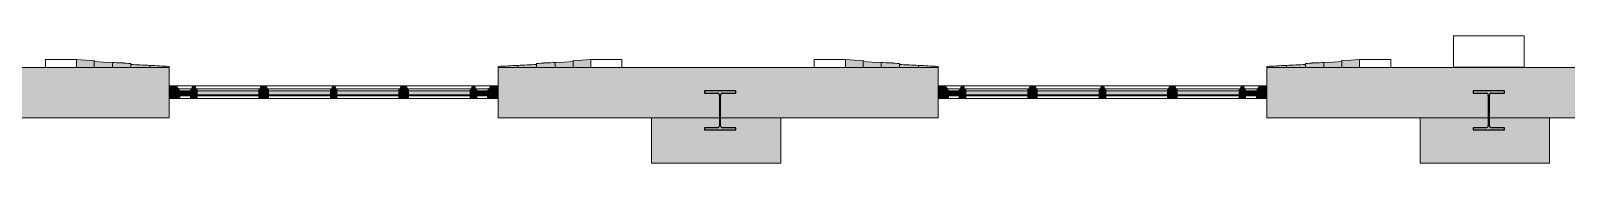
# Model space of a CAD drawing. Header units: inches. Extents: x -3598 to -1628, y -3458 to -206.
# Drawn here: x -2396.1 to -2004.6, y -238.1 to -205.6 of the extents above; entities that cross this region are included whole.
import ezdxf

# ---------------------------------------------------------------- set-up
doc = ezdxf.new("R2010")
doc.units = ezdxf.units.IN
doc.header["$MEASUREMENT"] = 0
for name, color, linetype, lineweight in [('A-GENM', 13, 'Continuous', 9), ('A-GLAZ-CURT', 52, 'Continuous', 13), ('A-GLAZ-CWMG', 51, 'Continuous', 13), ('A-WALL', 113, 'Continuous', 13), ('A-WALL-PATT', 111, 'Continuous', 13), ('I-WALL', 2, 'Continuous', 13), ('S-COLS', 52, 'Continuous', 13)]:
    doc.layers.add(name, color=color, linetype=linetype, lineweight=lineweight)

# ---------------------------------------------------------------- blocks, each defined once
blk = doc.blocks.new('_STL - Column - W Shape - 2017v1 - W10x39-1513825-MEZZANINE - CAD')
at = {"layer": 'S-COLS'}
blk.add_hatch(color=130, dxfattribs=at).paths.add_polyline_path([(-4, -4.96), (3.99, -4.96), (3.99, -4.43), (0.66, -4.43), (0.31, -4.28), (0.16, -3.93), (0.16, 3.93), (0.31, 4.28), (0.66, 4.43), (3.99, 4.43), (3.99, 4.96), (-4, 4.96), (-4, 4.43), (-0.66, 4.43), (-0.31, 4.28), (-0.16, 3.93), (-0.16, -3.93), (-0.31, -4.28), (-0.66, -4.43), (-4, -4.43)], flags=0)
at = {"layer": 'S-COLS', "color": 253, "lineweight": 25}
for p, q in [((3.99, 4.96), (-4, 4.96)), ((-4, 4.96), (-4, 4.43)), ((-4, 4.43), (-0.66, 4.43)), ((-0.16, 3.93), (-0.16, -3.93)), ((0.16, -3.93), (0.16, 3.93)), ((0.66, 4.43), (3.99, 4.43)), ((3.99, 4.43), (3.99, 4.96)), ((-0.66, -4.43), (-4, -4.43)), ((-4, -4.43), (-4, -4.96)), ((-4, -4.96), (3.99, -4.96)), ((3.99, -4.43), (0.66, -4.43)), ((3.99, -4.96), (3.99, -4.43))]:
    blk.add_line(p, q, dxfattribs=at)
for centre, start, end in [((-0.66, 3.93), 0, 90), ((0.66, 3.93), 90, 180), ((-0.66, -3.93), 270, 0), ((0.66, -3.93), 180, 270)]:
    blk.add_arc(centre, 0.5, start, end, dxfattribs=at)
blk = doc.blocks.new('15830016-STRUCT_MARTINEZ-MOORE_CENTRAL_v2018_rvt-1-MEZZANINE - CAD')
at = {"color": 250, "lineweight": 13}
for p in [(-2220.4, -224.64), (-2024.4, -224.64)]:
    blk.add_blockref('_STL - Column - W Shape - 2017v1 - W10x39-1513825-MEZZANINE - CAD', p, dxfattribs=at)
blk = doc.blocks.new('ws126 - ws1-512642-MEZZANINE - CAD')
at = {"layer": 'A-WALL', "lineweight": 20}
h = blk.add_hatch(color=10, dxfattribs=at)
h.paths.add_polyline_path([(-2188.44, -213.64), (-2183.93, -213.64), (-2183.93, -211.89), (-2188.44, -211.64)], flags=0)
h.paths.add_polyline_path([(-2061.87, -213.64), (-2057.35, -213.64), (-2057.35, -211.64), (-2061.87, -211.89), (-2061.87, -212.14)], flags=0)
h = blk.add_hatch(color=10, dxfattribs=at)
h.paths.add_polyline_path([(-2183.93, -213.64), (-2179.33, -213.64), (-2179.33, -212.39), (-2183.93, -212.14)], flags=0)
h.paths.add_polyline_path([(-2066.46, -213.64), (-2061.87, -213.64), (-2061.87, -212.14), (-2066.46, -212.39)], flags=0)
h = blk.add_hatch(color=10, dxfattribs=at)
h.paths.add_polyline_path([(-2179.33, -213.64), (-2174.63, -213.64), (-2174.63, -212.64), (-2179.33, -212.39)], flags=0)
h.paths.add_polyline_path([(-2071.16, -213.64), (-2066.46, -213.64), (-2066.46, -212.39), (-2071.16, -212.64)], flags=0)
h = blk.add_hatch(color=10, dxfattribs=at)
h.paths.add_polyline_path([(-2174.63, -213.64), (-2169.81, -213.64), (-2169.81, -213.14), (-2174.63, -212.89)], flags=0)
h.paths.add_polyline_path([(-2075.98, -213.64), (-2071.16, -213.64), (-2071.16, -212.89), (-2075.98, -213.14)], flags=0)
h = blk.add_hatch(color=10, dxfattribs=at)
h.paths.add_polyline_path([(-2169.81, -213.64), (-2164.81, -213.64), (-2164.81, -213.39), (-2169.81, -213.14)], flags=0)
h.paths.add_polyline_path([(-2080.98, -213.64), (-2075.98, -213.64), (-2075.98, -213.14), (-2080.98, -213.39)], flags=0)
for p, q in [((-2196.4, -211.64), (-2196.4, -213.64)), ((-2196.4, -213.64), (-2196.4, -211.64)), ((-2188.44, -211.64), (-2196.4, -211.64)), ((-2196.4, -213.64), (-2196.4, -212.52)), ((-2188.44, -211.64), (-2188.44, -213.64)), ((-2188.44, -213.64), (-2183.93, -213.64)), ((-2183.93, -212.14), (-2183.93, -211.89)), ((-2183.93, -213.64), (-2183.93, -212.14)), ((-2183.93, -212.14), (-2183.93, -213.64)), ((-2183.93, -213.64), (-2179.33, -213.64)), ((-2179.33, -213.64), (-2179.33, -212.39)), ((-2179.33, -212.39), (-2179.33, -213.64)), ((-2179.33, -213.64), (-2174.63, -213.64)), ((-2176.98, -212.52), (-2176.4, -212.52)), ((-2174.63, -213.64), (-2174.63, -212.64)), ((-2174.63, -212.89), (-2174.63, -213.64)), ((-2174.63, -213.64), (-2169.81, -213.64)), ((-2169.81, -213.64), (-2169.81, -213.14)), ((-2169.81, -213.14), (-2169.81, -213.64)), ((-2169.81, -213.64), (-2164.81, -213.64)), ((-2164.81, -213.64), (-2164.81, -213.39)), ((-2080.98, -213.39), (-2080.98, -213.64)), ((-2080.98, -213.64), (-2075.98, -213.64)), ((-2075.98, -213.14), (-2075.98, -213.64)), ((-2075.98, -213.64), (-2075.98, -213.14)), ((-2075.98, -213.64), (-2071.16, -213.64)), ((-2071.16, -212.64), (-2071.16, -213.64)), ((-2071.16, -213.64), (-2071.16, -212.89)), ((-2071.16, -213.64), (-2066.46, -213.64)), ((-2069.4, -212.52), (-2068.81, -212.52)), ((-2066.46, -212.39), (-2066.46, -213.64)), ((-2066.46, -213.64), (-2066.46, -212.39)), ((-2066.46, -213.64), (-2061.87, -213.64)), ((-2061.87, -211.89), (-2061.87, -212.14)), ((-2061.87, -212.14), (-2061.87, -213.64)), ((-2061.87, -213.64), (-2061.87, -212.14)), ((-2061.87, -213.64), (-2057.35, -213.64)), ((-2057.35, -213.64), (-2057.35, -211.64)), ((-2049.4, -211.64), (-2057.35, -211.64)), ((-2049.4, -213.64), (-2049.4, -211.64)), ((-2049.4, -211.64), (-2049.4, -213.64)), ((-2049.4, -212.52), (-2049.4, -213.64))]:
    blk.add_line(p, q, dxfattribs=at)
at = {"layer": 'A-WALL', "lineweight": 20, "flags": 128}
for points in [[(-2183.93, -211.89), (-2186.18, -211.77), (-2188.44, -211.64)], [(-2179.33, -212.39), (-2181.63, -212.27), (-2183.93, -212.14)], [(-2061.87, -212.14), (-2064.17, -212.27), (-2066.46, -212.39)], [(-2057.35, -211.64), (-2059.61, -211.77), (-2061.87, -211.89)]]:
    blk.add_lwpolyline(points, dxfattribs=at)
at = {"layer": 'A-WALL', "lineweight": 20}
for points in [[(-2174.63, -212.64), (-2175.41, -212.6), (-2176.98, -212.52), (-2178.54, -212.43), (-2179.33, -212.39)], [(-2169.81, -213.14), (-2170.61, -213.1), (-2172.22, -213.02), (-2173.83, -212.93), (-2174.63, -212.89)], [(-2164.81, -213.39), (-2165.64, -213.35), (-2167.31, -213.27), (-2168.97, -213.18), (-2169.81, -213.14)], [(-2075.98, -213.14), (-2076.82, -213.18), (-2078.49, -213.27), (-2080.15, -213.35), (-2080.98, -213.39)], [(-2071.16, -212.89), (-2071.96, -212.93), (-2073.57, -213.02), (-2075.18, -213.1), (-2075.98, -213.14)], [(-2066.46, -212.39), (-2067.25, -212.43), (-2068.81, -212.52), (-2070.38, -212.6), (-2071.16, -212.64)]]:
    blk.add_open_spline(points, degree=3, dxfattribs=at)
blk = doc.blocks.new('ws127 - ws1-512739-MEZZANINE - CAD')
at = {"layer": 'A-WALL', "lineweight": 20}
h = blk.add_hatch(color=10, dxfattribs=at)
h.paths.add_polyline_path([(-2384.44, -213.64), (-2379.93, -213.64), (-2379.93, -211.89), (-2384.44, -211.64)], flags=0)
h.paths.add_polyline_path([(-2257.87, -213.64), (-2253.35, -213.64), (-2253.35, -211.64), (-2257.87, -211.89), (-2257.87, -212.14)], flags=0)
h = blk.add_hatch(color=10, dxfattribs=at)
h.paths.add_polyline_path([(-2379.93, -213.64), (-2375.33, -213.64), (-2375.33, -212.39), (-2379.93, -212.14)], flags=0)
h.paths.add_polyline_path([(-2262.46, -213.64), (-2257.87, -213.64), (-2257.87, -212.14), (-2262.46, -212.39)], flags=0)
h = blk.add_hatch(color=10, dxfattribs=at)
h.paths.add_polyline_path([(-2375.33, -213.64), (-2370.63, -213.64), (-2370.63, -212.64), (-2375.33, -212.39)], flags=0)
h.paths.add_polyline_path([(-2267.16, -213.64), (-2262.46, -213.64), (-2262.46, -212.39), (-2267.16, -212.64)], flags=0)
h = blk.add_hatch(color=10, dxfattribs=at)
h.paths.add_polyline_path([(-2370.63, -213.64), (-2365.81, -213.64), (-2365.81, -213.14), (-2370.63, -212.89)], flags=0)
h.paths.add_polyline_path([(-2271.98, -213.64), (-2267.16, -213.64), (-2267.16, -212.89), (-2271.98, -213.14)], flags=0)
h = blk.add_hatch(color=10, dxfattribs=at)
h.paths.add_polyline_path([(-2365.81, -213.64), (-2360.81, -213.64), (-2360.81, -213.39), (-2365.81, -213.14)], flags=0)
h.paths.add_polyline_path([(-2276.98, -213.64), (-2271.98, -213.64), (-2271.98, -213.14), (-2276.98, -213.39)], flags=0)
for p, q in [((-2392.4, -211.64), (-2392.4, -213.64)), ((-2392.4, -213.64), (-2392.4, -211.64)), ((-2384.44, -211.64), (-2392.4, -211.64)), ((-2392.4, -213.64), (-2392.4, -212.52)), ((-2384.44, -211.64), (-2384.44, -213.64)), ((-2384.44, -213.64), (-2379.93, -213.64)), ((-2379.93, -212.14), (-2379.93, -211.89)), ((-2379.93, -213.64), (-2379.93, -212.14)), ((-2379.93, -212.14), (-2379.93, -213.64)), ((-2379.93, -213.64), (-2375.33, -213.64)), ((-2375.33, -213.64), (-2375.33, -212.39)), ((-2375.33, -212.39), (-2375.33, -213.64)), ((-2375.33, -213.64), (-2370.63, -213.64)), ((-2372.98, -212.52), (-2372.4, -212.52)), ((-2370.63, -213.64), (-2370.63, -212.64)), ((-2370.63, -212.89), (-2370.63, -213.64)), ((-2370.63, -213.64), (-2365.81, -213.64)), ((-2365.81, -213.64), (-2365.81, -213.14)), ((-2365.81, -213.14), (-2365.81, -213.64)), ((-2365.81, -213.64), (-2360.81, -213.64)), ((-2360.81, -213.64), (-2360.81, -213.39)), ((-2276.98, -213.39), (-2276.98, -213.64)), ((-2276.98, -213.64), (-2271.98, -213.64)), ((-2271.98, -213.14), (-2271.98, -213.64)), ((-2271.98, -213.64), (-2271.98, -213.14)), ((-2271.98, -213.64), (-2267.16, -213.64)), ((-2267.16, -212.64), (-2267.16, -213.64)), ((-2267.16, -213.64), (-2267.16, -212.89)), ((-2267.16, -213.64), (-2262.46, -213.64)), ((-2265.4, -212.52), (-2264.81, -212.52)), ((-2262.46, -212.39), (-2262.46, -213.64)), ((-2262.46, -213.64), (-2262.46, -212.39)), ((-2262.46, -213.64), (-2257.87, -213.64)), ((-2257.87, -211.89), (-2257.87, -212.14)), ((-2257.87, -212.14), (-2257.87, -213.64)), ((-2257.87, -213.64), (-2257.87, -212.14)), ((-2257.87, -213.64), (-2253.35, -213.64)), ((-2253.35, -213.64), (-2253.35, -211.64)), ((-2245.4, -211.64), (-2253.35, -211.64)), ((-2245.4, -213.64), (-2245.4, -211.64)), ((-2245.4, -211.64), (-2245.4, -213.64)), ((-2245.4, -212.52), (-2245.4, -213.64))]:
    blk.add_line(p, q, dxfattribs=at)
at = {"layer": 'A-WALL', "lineweight": 20, "flags": 128}
for points in [[(-2379.93, -211.89), (-2382.18, -211.77), (-2384.44, -211.64)], [(-2375.33, -212.39), (-2377.63, -212.27), (-2379.93, -212.14)], [(-2257.87, -212.14), (-2260.17, -212.27), (-2262.46, -212.39)], [(-2253.35, -211.64), (-2255.61, -211.77), (-2257.87, -211.89)]]:
    blk.add_lwpolyline(points, dxfattribs=at)
at = {"layer": 'A-WALL', "lineweight": 20}
for points in [[(-2370.63, -212.64), (-2371.41, -212.6), (-2372.98, -212.52), (-2374.54, -212.43), (-2375.33, -212.39)], [(-2365.81, -213.14), (-2366.61, -213.1), (-2368.22, -213.02), (-2369.83, -212.93), (-2370.63, -212.89)], [(-2360.81, -213.39), (-2361.64, -213.35), (-2363.31, -213.27), (-2364.97, -213.18), (-2365.81, -213.14)], [(-2271.98, -213.14), (-2272.82, -213.18), (-2274.49, -213.27), (-2276.15, -213.35), (-2276.98, -213.39)], [(-2267.16, -212.89), (-2267.96, -212.93), (-2269.57, -213.02), (-2271.18, -213.1), (-2271.98, -213.14)], [(-2262.46, -212.39), (-2263.25, -212.43), (-2264.81, -212.52), (-2266.38, -212.6), (-2267.16, -212.64)]]:
    blk.add_open_spline(points, degree=3, dxfattribs=at)
blk = doc.blocks.new('System Panel - Winco Glass-383972-MEZZANINE - CAD')
at = {"layer": 'A-GLAZ-CURT', "lineweight": 9}
blk.add_hatch(color=90, dxfattribs=at).paths.add_polyline_path([(4.78, 0), (2.05, 0), (2.05, -1), (4.78, -1)], flags=0)
at = {"layer": 'A-GLAZ-CURT', "lineweight": 20}
for p, q in [((4.78, 0), (2.05, 0)), ((2.05, 0), (2.05, -1)), ((4.78, -1), (4.78, 0)), ((2.05, -1), (4.78, -1))]:
    blk.add_line(p, q, dxfattribs=at)
blk = doc.blocks.new('System Panel - Winco Glass-383973-MEZZANINE - CAD')
at = {"layer": 'A-GLAZ-CURT', "lineweight": 9}
blk.add_hatch(color=90, dxfattribs=at).paths.add_polyline_path([(7.89, 0), (-7.89, 0), (-7.89, -1), (7.89, -1)], flags=0)
at = {"layer": 'A-GLAZ-CURT', "lineweight": 20}
for p, q in [((7.89, 0), (-7.89, 0)), ((-7.89, 0), (-7.89, -1)), ((7.89, -1), (7.89, 0)), ((-7.89, -1), (7.89, -1))]:
    blk.add_line(p, q, dxfattribs=at)
blk = doc.blocks.new('System Panel - Winco Glass-383974-MEZZANINE - CAD')
at = {"layer": 'A-GLAZ-CURT', "lineweight": 9}
blk.add_hatch(color=90, dxfattribs=at).paths.add_polyline_path([(7.89, 0), (-7.89, 0), (-7.89, -1), (7.89, -1)], flags=0)
at = {"layer": 'A-GLAZ-CURT', "lineweight": 20}
for p, q in [((7.89, 0), (-7.89, 0)), ((-7.89, 0), (-7.89, -1)), ((7.89, -1), (7.89, 0)), ((-7.89, -1), (7.89, -1))]:
    blk.add_line(p, q, dxfattribs=at)
blk = doc.blocks.new('System Panel - Winco Glass-383979-MEZZANINE - CAD')
at = {"layer": 'A-GLAZ-CURT', "lineweight": 9}
blk.add_hatch(color=90, dxfattribs=at).paths.add_polyline_path([(7.89, 0), (-7.89, 0), (-7.89, -1), (7.89, -1)], flags=0)
at = {"layer": 'A-GLAZ-CURT', "lineweight": 20}
for p, q in [((7.89, 0), (-7.89, 0)), ((-7.89, 0), (-7.89, -1)), ((7.89, -1), (7.89, 0)), ((-7.89, -1), (7.89, -1))]:
    blk.add_line(p, q, dxfattribs=at)
blk = doc.blocks.new('System Panel - Winco Glass-383980-MEZZANINE - CAD')
at = {"layer": 'A-GLAZ-CURT', "lineweight": 9}
blk.add_hatch(color=90, dxfattribs=at).paths.add_polyline_path([(7.89, 0), (-7.89, 0), (-7.89, -1), (7.89, -1)], flags=0)
at = {"layer": 'A-GLAZ-CURT', "lineweight": 20}
for p, q in [((7.89, 0), (-7.89, 0)), ((-7.89, 0), (-7.89, -1)), ((7.89, -1), (7.89, 0)), ((-7.89, -1), (7.89, -1))]:
    blk.add_line(p, q, dxfattribs=at)
blk = doc.blocks.new('System Panel - Winco Glass-383982-MEZZANINE - CAD')
at = {"layer": 'A-GLAZ-CURT', "lineweight": 9}
blk.add_hatch(color=90, dxfattribs=at).paths.add_polyline_path([(-2.05, 0), (-4.78, 0), (-4.78, -1), (-2.05, -1)], flags=0)
at = {"layer": 'A-GLAZ-CURT', "lineweight": 20}
for p, q in [((-2.05, 0), (-4.78, 0)), ((-4.78, 0), (-4.78, -1)), ((-2.05, -1), (-2.05, 0)), ((-4.78, -1), (-2.05, -1))]:
    blk.add_line(p, q, dxfattribs=at)
blk = doc.blocks.new('Rectangular Mullion - Winco Accent Full-Large-384026-MEZZANINE - CAD')
at = {"layer": 'A-GLAZ-CWMG', "lineweight": 9}
blk.add_hatch(color=90, dxfattribs=at).paths.add_polyline_path([(-1.22, 2), (1.22, 2), (1.22, 0), (0.64, -1.25), (-0.64, -1.25), (-1.22, 0)], flags=0)
at = {"layer": 'A-GLAZ-CWMG', "lineweight": 20}
for p, q in [((-1.22, 2), (1.22, 2)), ((-1.22, 0), (-1.22, 2)), ((-0.64, -1.25), (-1.22, 0)), ((1.22, 0), (0.64, -1.25)), ((1.22, 2), (1.22, 0)), ((0.64, -1.25), (-0.64, -1.25))]:
    blk.add_line(p, q, dxfattribs=at)
blk = doc.blocks.new('Rectangular Mullion - Winco Accent Full-Large-384027-MEZZANINE - CAD')
at = {"layer": 'A-GLAZ-CWMG', "lineweight": 9}
blk.add_hatch(color=90, dxfattribs=at).paths.add_polyline_path([(-1.22, 2), (1.22, 2), (1.22, 0), (0.64, -1.25), (-0.64, -1.25), (-1.22, 0)], flags=0)
at = {"layer": 'A-GLAZ-CWMG', "lineweight": 20}
for p, q in [((-1.22, 2), (1.22, 2)), ((-1.22, 0), (-1.22, 2)), ((-0.64, -1.25), (-1.22, 0)), ((1.22, 0), (0.64, -1.25)), ((1.22, 2), (1.22, 0)), ((0.64, -1.25), (-0.64, -1.25))]:
    blk.add_line(p, q, dxfattribs=at)
blk = doc.blocks.new('Rectangular Mullion - Winco Accent Full-383992-MEZZANINE - CAD')
at = {"layer": 'A-GLAZ-CWMG', "lineweight": 9}
blk.add_hatch(color=90, dxfattribs=at).paths.add_polyline_path([(0.84, 0), (0.26, -1.25), (-0.26, -1.25), (-0.84, 0), (-0.84, 2), (0.84, 2)], flags=0)
at = {"layer": 'A-GLAZ-CWMG', "lineweight": 20}
for p, q in [((-0.84, 2), (0.84, 2)), ((-0.84, 0), (-0.84, 2)), ((-0.26, -1.25), (-0.84, 0)), ((0.84, 0), (0.26, -1.25)), ((0.84, 2), (0.84, 0)), ((0.26, -1.25), (-0.26, -1.25))]:
    blk.add_line(p, q, dxfattribs=at)
blk = doc.blocks.new('Rectangular Mullion - Winco Accent Full-384028-MEZZANINE - CAD')
at = {"layer": 'A-GLAZ-CWMG', "lineweight": 9}
blk.add_hatch(color=90, dxfattribs=at).paths.add_polyline_path([(0.84, 2), (0.84, 0), (0.26, -1.25), (-0.26, -1.25), (-0.84, 0), (-0.84, 2)], flags=0)
at = {"layer": 'A-GLAZ-CWMG', "lineweight": 20}
for p, q in [((-0.84, 2), (0.84, 2)), ((-0.84, 0), (-0.84, 2)), ((-0.26, -1.25), (-0.84, 0)), ((0.84, 0), (0.26, -1.25)), ((0.84, 2), (0.84, 0)), ((0.26, -1.25), (-0.26, -1.25))]:
    blk.add_line(p, q, dxfattribs=at)
blk = doc.blocks.new('Rectangular Mullion - Winco Accent Full-384029-MEZZANINE - CAD')
at = {"layer": 'A-GLAZ-CWMG', "lineweight": 9}
blk.add_hatch(color=90, dxfattribs=at).paths.add_polyline_path([(0.84, 2), (0.84, 0), (0.26, -1.25), (-0.26, -1.25), (-0.84, 0), (-0.84, 2)], flags=0)
at = {"layer": 'A-GLAZ-CWMG', "lineweight": 20}
for p, q in [((-0.84, 2), (0.84, 2)), ((-0.84, 0), (-0.84, 2)), ((-0.26, -1.25), (-0.84, 0)), ((0.84, 0), (0.26, -1.25)), ((0.84, 2), (0.84, 0)), ((0.26, -1.25), (-0.26, -1.25))]:
    blk.add_line(p, q, dxfattribs=at)
blk = doc.blocks.new('Rectangular Mullion - Winco Accent Full-Large-383998-MEZZANINE - CAD')
at = {"layer": 'A-GLAZ-CWMG', "lineweight": 9}
for p, q in [((-1638.83, -769.89), (-1638.83, -767.15)), ((-1635.58, -766.57), (-1635.58, -770.65))]:
    blk.add_line(p, q, dxfattribs=at)
blk = doc.blocks.new('Rectangular Mullion - Winco Accent Full-Large-383999-MEZZANINE - CAD')
at = {"layer": 'A-GLAZ-CWMG', "lineweight": 9}
for p, q in [((-1638.83, -747.26), (-1638.83, -731.48)), ((-1635.58, -730.9), (-1635.58, -747.84))]:
    blk.add_line(p, q, dxfattribs=at)
blk = doc.blocks.new('Rectangular Mullion - Winco Accent Full-Large-V38-MEZZANINE - CAD')
at = {"layer": 'A-GLAZ-CWMG', "lineweight": 9}
for p, q in [((-1638.83, -729.8), (-1638.83, -714.03)), ((-1635.58, -713.44), (-1635.58, -730.38))]:
    blk.add_line(p, q, dxfattribs=at)
blk = doc.blocks.new('Rectangular Mullion - Winco Accent Full-Large-384000-MEZZANINE - CAD')
at = {"layer": 'A-GLAZ-CWMG', "lineweight": 9}
for p, q in [((-1638.83, -694.13), (-1638.83, -691.39)), ((-1635.58, -690.63), (-1635.58, -694.71))]:
    blk.add_line(p, q, dxfattribs=at)
blk = doc.blocks.new('Rectangular Mullion - Winco Accent Full_Left-Large-V52-MEZZANINE - CAD')
at = {"layer": 'A-GLAZ-CWMG', "lineweight": 9}
blk.add_hatch(color=90, dxfattribs=at).paths.add_polyline_path([(-2360.81, -221.64), (-2358.14, -221.64), (-2358.14, -219.64), (-2358.9, -218.39), (-2360.81, -218.39)], flags=0)
at = {"layer": 'A-GLAZ-CWMG', "lineweight": 20}
for p, q in [((-2360.81, -218.39), (-2360.81, -221.64)), ((-2358.9, -218.39), (-2360.81, -218.39)), ((-2360.81, -221.64), (-2358.14, -221.64)), ((-2358.14, -221.64), (-2358.14, -219.64))]:
    blk.add_line(p, q, dxfattribs=at)
blk.add_arc((-2003.79, -3.08), 415.29, 211.2289, 211.4308, dxfattribs=at)
blk = doc.blocks.new('Rectangular Mullion - Winco Accent Full_Left-Large-V53-MEZZANINE - CAD')
at = {"layer": 'A-GLAZ-CWMG', "lineweight": 9}
blk.add_hatch(color=90, dxfattribs=at).paths.add_polyline_path([(-2279.65, -221.64), (-2276.98, -221.64), (-2276.98, -218.39), (-2278.89, -218.39), (-2279.65, -219.64)], flags=0)
at = {"layer": 'A-GLAZ-CWMG', "lineweight": 20}
for p, q in [((-2276.98, -218.39), (-2278.89, -218.39)), ((-2276.98, -221.64), (-2276.98, -218.39)), ((-2279.65, -219.64), (-2279.65, -221.64)), ((-2279.65, -221.64), (-2276.98, -221.64))]:
    blk.add_line(p, q, dxfattribs=at)
blk.add_arc((-2634, -3.08), 415.29, 328.5692, 328.7711, dxfattribs=at)
blk = doc.blocks.new('Rectangular Mullion - Winco Accent Half-384022-MEZZANINE - CAD')
at = {"layer": 'A-GLAZ-CWMG', "lineweight": 9}
for p, q in [((-3262.39, -219.64), (-3262.39, -219.14)), ((-3262.39, -219.14), (-3259.34, -219.14)), ((-3259.65, -220.89), (-3262.39, -220.89))]:
    blk.add_line(p, q, dxfattribs=at)
blk = doc.blocks.new('Rectangular Mullion - Winco Accent Half-384023-MEZZANINE - CAD')
at = {"layer": 'A-GLAZ-CWMG', "lineweight": 9}
for p, q in [((-3298.05, -219.64), (-3298.05, -219.14)), ((-3298.05, -219.14), (-3282.28, -219.14)), ((-3282.28, -219.14), (-3282.28, -219.64)), ((-3282.28, -220.89), (-3298.05, -220.89))]:
    blk.add_line(p, q, dxfattribs=at)
blk = doc.blocks.new('Rectangular Mullion - Winco Accent Half-384024-MEZZANINE - CAD')
at = {"layer": 'A-GLAZ-CWMG', "lineweight": 9}
for p, q in [((-3338.45, -219.14), (-3335.41, -219.14)), ((-3335.41, -219.14), (-3335.41, -219.64)), ((-3335.41, -220.89), (-3338.14, -220.89))]:
    blk.add_line(p, q, dxfattribs=at)
blk = doc.blocks.new('Rectangular Mullion - Winco Accent Full_Left-Large-V54-MEZZANINE - CAD')
at = {"layer": 'A-GLAZ-CWMG', "lineweight": 9}
blk.add_hatch(color=90, dxfattribs=at).paths.add_polyline_path([(-2164.81, -221.64), (-2162.14, -221.64), (-2162.14, -219.64), (-2162.9, -218.39), (-2164.81, -218.39)], flags=0)
at = {"layer": 'A-GLAZ-CWMG', "lineweight": 20}
for p, q in [((-2164.81, -218.39), (-2164.81, -221.64)), ((-2162.9, -218.39), (-2164.81, -218.39)), ((-2164.81, -221.64), (-2162.14, -221.64)), ((-2162.14, -221.64), (-2162.14, -219.64))]:
    blk.add_line(p, q, dxfattribs=at)
blk.add_arc((-1807.79, -3.08), 415.29, 211.2289, 211.4308, dxfattribs=at)
blk = doc.blocks.new('Rectangular Mullion - Winco Accent Full_Left-Large-V55-MEZZANINE - CAD')
at = {"layer": 'A-GLAZ-CWMG', "lineweight": 9}
blk.add_hatch(color=90, dxfattribs=at).paths.add_polyline_path([(-2080.98, -221.64), (-2080.98, -221.64), (-2080.98, -218.39), (-2082.89, -218.39), (-2083.65, -219.64), (-2083.65, -221.64)], flags=0)
at = {"layer": 'A-GLAZ-CWMG', "lineweight": 20}
for p, q in [((-2080.98, -218.39), (-2082.89, -218.39)), ((-2080.98, -221.64), (-2080.98, -218.39)), ((-2083.65, -219.64), (-2083.65, -221.64)), ((-2083.65, -221.64), (-2080.98, -221.64))]:
    blk.add_line(p, q, dxfattribs=at)
blk.add_arc((-2438, -3.08), 415.29, 328.5692, 328.7711, dxfattribs=at)
blk = doc.blocks.new('Gutter Catch - Gutter Catch-3952350-MEZZANINE - CAD')
at = {"layer": 'A-GENM'}
for p, q in [((9, 14.5), (-9, 14.5)), ((-9, 14.5), (-9, 6.5)), ((9, 6.5), (9, 14.5)), ((-9, 6.5), (9, 6.5))]:
    blk.add_line(p, q, dxfattribs=at)
blk = doc.blocks.new('Down Spouts3 - Down Spouts-4005655-MEZZANINE - CAD')
at = {"layer": 'A-GENM'}
h = blk.add_hatch(color=90, dxfattribs=at)
h.paths.add_polyline_path([(-2022.4, -213.65), (-2022.4, -213.58), (-2026.4, -213.58), (-2026.4, -213.65)], flags=0)
h.paths.add_polyline_path([(-2614.4, -213.65), (-2610.4, -213.65), (-2610.4, -213.58), (-2614.4, -213.58)], flags=0)
h.paths.add_polyline_path([(-3202.4, -213.65), (-3198.4, -213.65), (-3198.4, -213.58), (-3202.4, -213.58)], flags=0)
for p, q in [((-2026.4, -213.58), (-2026.4, -213.65)), ((-2026.4, -213.65), (-2022.4, -213.65)), ((-2022.4, -213.65), (-2022.4, -213.58))]:
    blk.add_line(p, q, dxfattribs=at)

msp = doc.modelspace()

# ---------------------------------------------------------------- hatches: boundary and pattern name
at = {"layer": 'A-WALL-PATT', "lineweight": 20}
h = msp.add_hatch(color=10, dxfattribs=at)
h.paths.add_polyline_path([(-3579.52, -226.52), (-3396.56, -226.52), (-3396.56, -220.71), (-3396.7, -220.36), (-3397.06, -220.21), (-3400.39, -220.21), (-3400.39, -219.68), (-3392.4, -219.68), (-3392.4, -220.21), (-3395.74, -220.21), (-3396.09, -220.36), (-3396.24, -220.71), (-3396.24, -226.52), (-3340.81, -226.52), (-3340.81, -213.64), (-3579.52, -213.64)], flags=0)
h.paths.add_polyline_path([(-3256.98, -226.52), (-3200.56, -226.52), (-3200.56, -220.71), (-3200.7, -220.36), (-3201.06, -220.21), (-3204.39, -220.21), (-3204.36, -219.68), (-3196.4, -219.68), (-3196.4, -220.21), (-3199.74, -220.21), (-3200.09, -220.36), (-3200.24, -220.71), (-3200.24, -226.52), (-3144.81, -226.52), (-3144.81, -213.64), (-3256.98, -213.64), (-3256.98, -224.53)], flags=0)
h.paths.add_polyline_path([(-3060.98, -226.52), (-3004.56, -226.52), (-3004.56, -220.71), (-3004.7, -220.36), (-3005.06, -220.21), (-3008.39, -220.21), (-3008.39, -219.68), (-3000.4, -219.68), (-3000.4, -220.21), (-3003.74, -220.21), (-3004.09, -220.36), (-3004.24, -220.71), (-3004.24, -226.52), (-2947.81, -226.52), (-2947.81, -213.64), (-3060.98, -213.64)], flags=0)
h.paths.add_polyline_path([(-2855.39, -226.52), (-2808.56, -226.52), (-2808.56, -220.71), (-2808.7, -220.36), (-2809.06, -220.21), (-2812.39, -220.21), (-2812.39, -219.68), (-2804.4, -219.68), (-2804.4, -220.21), (-2807.74, -220.21), (-2808.09, -220.36), (-2808.24, -220.71), (-2808.24, -226.52), (-2752.81, -226.52), (-2752.81, -213.64), (-2863.98, -213.64), (-2863.98, -226.52)], flags=0)
h.paths.add_polyline_path([(-2668.98, -226.52), (-2612.56, -226.52), (-2612.56, -220.71), (-2612.7, -220.36), (-2613.06, -220.21), (-2616.39, -220.21), (-2616.36, -219.68), (-2608.4, -219.68), (-2608.4, -220.21), (-2611.74, -220.21), (-2612.09, -220.36), (-2612.24, -220.71), (-2612.24, -226.52), (-2556.81, -226.52), (-2556.81, -213.64), (-2668.98, -213.64), (-2668.98, -224.53)], flags=0)
h.paths.add_polyline_path([(-2472.98, -226.52), (-2416.56, -226.52), (-2416.56, -220.71), (-2416.7, -220.36), (-2417.06, -220.21), (-2420.39, -220.21), (-2420.36, -219.68), (-2412.4, -219.68), (-2412.4, -220.21), (-2415.74, -220.21), (-2416.09, -220.36), (-2416.24, -220.71), (-2416.24, -226.52), (-2360.81, -226.52), (-2360.81, -213.64), (-2472.98, -213.64)], flags=0)
h.paths.add_polyline_path([(-2266.84, -226.52), (-2220.56, -226.52), (-2220.56, -220.71), (-2220.7, -220.36), (-2221.06, -220.21), (-2224.39, -220.21), (-2224.36, -219.68), (-2216.4, -219.68), (-2216.4, -220.21), (-2219.74, -220.21), (-2220.09, -220.36), (-2220.24, -220.71), (-2220.24, -226.52), (-2164.81, -226.52), (-2164.81, -213.64), (-2276.98, -213.64), (-2276.98, -226.52)], flags=0)
h.paths.add_polyline_path([(-2080.98, -226.52), (-2024.56, -226.52), (-2024.56, -220.71), (-2024.7, -220.36), (-2025.06, -220.21), (-2028.39, -220.21), (-2028.39, -219.68), (-2020.4, -219.68), (-2020.4, -220.21), (-2023.74, -220.21), (-2024.09, -220.36), (-2024.24, -220.71), (-2024.24, -226.52), (-1968.81, -226.52), (-1968.81, -213.64), (-2080.98, -213.64), (-2080.98, -224.53)], flags=0)
h.paths.add_polyline_path([(-1879.64, -226.52), (-1828.56, -226.52), (-1828.56, -220.71), (-1828.7, -220.36), (-1829.06, -220.21), (-1832.39, -220.21), (-1832.39, -219.68), (-1824.4, -219.68), (-1824.4, -220.21), (-1827.74, -220.21), (-1828.09, -220.36), (-1828.24, -220.71), (-1828.24, -226.52), (-1634.4, -226.52), (-1634.4, -213.64), (-1884.98, -213.64), (-1884.98, -226.52)], flags=0)
for points in [[(-2216.4, -238.14), (-2204.9, -238.14), (-2204.9, -226.52), (-2220.24, -226.52), (-2220.24, -228.57), (-2220.09, -228.92), (-2219.74, -229.07), (-2216.4, -229.07), (-2216.4, -229.6), (-2224.39, -229.6), (-2224.39, -229.07), (-2221.06, -229.07), (-2220.7, -228.92), (-2220.56, -228.57), (-2220.56, -226.52), (-2237.9, -226.52), (-2237.9, -238.14), (-2219.74, -238.14)], [(-2019.03, -238.14), (-2008.9, -238.14), (-2008.9, -226.52), (-2024.24, -226.52), (-2024.24, -228.57), (-2024.09, -228.92), (-2023.74, -229.07), (-2020.4, -229.07), (-2020.4, -229.6), (-2028.39, -229.6), (-2028.39, -229.07), (-2025.06, -229.07), (-2024.7, -228.92), (-2024.56, -228.57), (-2024.56, -226.52), (-2041.9, -226.52), (-2041.9, -238.14), (-2020.4, -238.14)]]:
    msp.add_hatch(color=10, dxfattribs=at).paths.add_polyline_path(points, flags=0)

# ---------------------------------------------------------------- linework, layer by layer
at = {"layer": 'A-WALL', "lineweight": 20}
for p, q in [((-2384.44, -213.64), (-2449.35, -213.64)), ((-2379.93, -213.64), (-2384.44, -213.64)), ((-2370.63, -213.64), (-2379.93, -213.64)), ((-2365.81, -213.64), (-2370.63, -213.64)), ((-2360.81, -213.64), (-2365.81, -213.64)), ((-2360.81, -226.52), (-2360.81, -213.64)), ((-2271.98, -213.64), (-2276.98, -213.64)), ((-2276.98, -213.64), (-2276.98, -226.52)), ((-2267.16, -213.64), (-2271.98, -213.64)), ((-2257.87, -213.64), (-2267.16, -213.64)), ((-2253.35, -213.64), (-2257.87, -213.64)), ((-2188.44, -213.64), (-2253.35, -213.64)), ((-2183.93, -213.64), (-2188.44, -213.64)), ((-2174.63, -213.64), (-2183.93, -213.64)), ((-2169.81, -213.64), (-2174.63, -213.64)), ((-2164.81, -213.64), (-2169.81, -213.64)), ((-2164.81, -226.52), (-2164.81, -213.64)), ((-2075.98, -213.64), (-2080.98, -213.64)), ((-2080.98, -213.64), (-2080.98, -226.52)), ((-2071.16, -213.64), (-2075.98, -213.64)), ((-2061.87, -213.64), (-2071.16, -213.64)), ((-2057.35, -213.64), (-2061.87, -213.64)), ((-1992.44, -213.64), (-2057.35, -213.64)), ((-2400.9, -226.52), (-2360.81, -226.52)), ((-2276.98, -226.52), (-2237.9, -226.52)), ((-2204.9, -226.52), (-2164.81, -226.52)), ((-2080.98, -226.52), (-2041.9, -226.52)), ((-2008.9, -226.52), (-1968.81, -226.52))]:
    msp.add_line(p, q, dxfattribs=at)
at = {"layer": 'I-WALL', "lineweight": 20}
for p, q in [((-2220.56, -226.52), (-2237.9, -226.52)), ((-2237.9, -226.52), (-2237.9, -238.14)), ((-2204.9, -226.52), (-2220.24, -226.52)), ((-2204.9, -238.14), (-2204.9, -226.52)), ((-2024.56, -226.52), (-2041.9, -226.52)), ((-2041.9, -226.52), (-2041.9, -238.14)), ((-2008.9, -226.52), (-2024.24, -226.52)), ((-2008.9, -238.14), (-2008.9, -226.52)), ((-2237.9, -238.14), (-2204.9, -238.14)), ((-2041.9, -238.14), (-2008.9, -238.14))]:
    msp.add_line(p, q, dxfattribs=at)

# ---------------------------------------------------------------- block references
at = {"lineweight": 5}
msp.add_blockref('15830016-STRUCT_MARTINEZ-MOORE_CENTRAL_v2018_rvt-1-MEZZANINE - CAD', (0, 0), dxfattribs=at)
at = {"layer": 'A-GENM'}
for name, p in [('Gutter Catch - Gutter Catch-3952350-MEZZANINE - CAD', (-2024.4, -220.08)), ('Down Spouts3 - Down Spouts-4005655-MEZZANINE - CAD', (0, 0))]:
    msp.add_blockref(name, p, dxfattribs=at)
at = {"layer": 'A-GLAZ-CURT', "lineweight": 9}
for name, p in [('System Panel - Winco Glass-383972-MEZZANINE - CAD', (-2360.19, -219.64)), ('System Panel - Winco Glass-383979-MEZZANINE - CAD', (-2345.83, -219.64)), ('System Panel - Winco Glass-383973-MEZZANINE - CAD', (-2327.62, -219.64)), ('System Panel - Winco Glass-383980-MEZZANINE - CAD', (-2310.17, -219.64)), ('System Panel - Winco Glass-383974-MEZZANINE - CAD', (-2291.96, -219.64)), ('System Panel - Winco Glass-383982-MEZZANINE - CAD', (-2277.6, -219.64)), ('System Panel - Winco Glass-383972-MEZZANINE - CAD', (-2164.19, -219.64)), ('System Panel - Winco Glass-383979-MEZZANINE - CAD', (-2149.83, -219.64)), ('System Panel - Winco Glass-383973-MEZZANINE - CAD', (-2131.62, -219.64)), ('System Panel - Winco Glass-383980-MEZZANINE - CAD', (-2114.17, -219.64)), ('System Panel - Winco Glass-383974-MEZZANINE - CAD', (-2095.96, -219.64)), ('System Panel - Winco Glass-383982-MEZZANINE - CAD', (-2081.6, -219.64))]:
    msp.add_blockref(name, p, dxfattribs=at)
at = {"layer": 'A-GLAZ-CWMG', "lineweight": 9}
for name, p in [('Rectangular Mullion - Winco Accent Full_Left-Large-V52-MEZZANINE - CAD', (0, 0)), ('Rectangular Mullion - Winco Accent Half-384024-MEZZANINE - CAD', (980, 0)), ('Rectangular Mullion - Winco Accent Half-384023-MEZZANINE - CAD', (944.33, 0)), ('Rectangular Mullion - Winco Accent Half-384023-MEZZANINE - CAD', (962.54, 0)), ('Rectangular Mullion - Winco Accent Half-384023-MEZZANINE - CAD', (980, 0)), ('Rectangular Mullion - Winco Accent Half-384023-MEZZANINE - CAD', (998.21, 0)), ('Rectangular Mullion - Winco Accent Half-384022-MEZZANINE - CAD', (980, 0)), ('Rectangular Mullion - Winco Accent Full_Left-Large-V53-MEZZANINE - CAD', (0, 0)), ('Rectangular Mullion - Winco Accent Full_Left-Large-V54-MEZZANINE - CAD', (0, 0)), ('Rectangular Mullion - Winco Accent Half-384024-MEZZANINE - CAD', (1176, 0)), ('Rectangular Mullion - Winco Accent Half-384023-MEZZANINE - CAD', (1140.33, 0)), ('Rectangular Mullion - Winco Accent Half-384023-MEZZANINE - CAD', (1158.54, 0)), ('Rectangular Mullion - Winco Accent Half-384023-MEZZANINE - CAD', (1176, 0)), ('Rectangular Mullion - Winco Accent Half-384023-MEZZANINE - CAD', (1194.21, 0)), ('Rectangular Mullion - Winco Accent Half-384022-MEZZANINE - CAD', (1176, 0)), ('Rectangular Mullion - Winco Accent Full_Left-Large-V55-MEZZANINE - CAD', (0, 0))]:
    msp.add_blockref(name, p, dxfattribs=at)
for name, p, rotation in [('Rectangular Mullion - Winco Accent Full-Large-384000-MEZZANINE - CAD', (-3049.54, 1417.19), 90.00000000005191), ('Rectangular Mullion - Winco Accent Full-Large-383999-MEZZANINE - CAD', (-3085.2, 1417.19), 90.00000000005191), ('Rectangular Mullion - Winco Accent Full-Large-V38-MEZZANINE - CAD', (-3049.54, 1417.19), 90.00000000005191), ('Rectangular Mullion - Winco Accent Full-Large-383999-MEZZANINE - CAD', (-3049.54, 1417.19), 90.00000000005191), ('Rectangular Mullion - Winco Accent Full-Large-V38-MEZZANINE - CAD', (-3013.87, 1417.19), 90.00000000005191), ('Rectangular Mullion - Winco Accent Full-Large-383998-MEZZANINE - CAD', (-3049.54, 1417.19), 90.00000000005302), ('Rectangular Mullion - Winco Accent Full-Large-384000-MEZZANINE - CAD', (-2853.54, 1417.19), 90.00000000005191), ('Rectangular Mullion - Winco Accent Full-Large-383999-MEZZANINE - CAD', (-2889.2, 1417.19), 90.00000000005191), ('Rectangular Mullion - Winco Accent Full-Large-V38-MEZZANINE - CAD', (-2853.54, 1417.19), 90.00000000005191), ('Rectangular Mullion - Winco Accent Full-Large-383999-MEZZANINE - CAD', (-2853.54, 1417.19), 90.00000000005191), ('Rectangular Mullion - Winco Accent Full-Large-V38-MEZZANINE - CAD', (-2817.87, 1417.19), 90.00000000005191), ('Rectangular Mullion - Winco Accent Full-Large-383998-MEZZANINE - CAD', (-2853.54, 1417.19), 90.00000000005302)]:
    msp.add_blockref(name, p, dxfattribs=dict(at, rotation=rotation))
at = {"layer": 'A-GLAZ-CWMG', "lineweight": 9, "extrusion": (0, 0, -1), "rotation": 180}
for name, p in [('Rectangular Mullion - Winco Accent Full-383992-MEZZANINE - CAD', (2354.56, -219.64)), ('Rectangular Mullion - Winco Accent Full-Large-384026-MEZZANINE - CAD', (2336.73, -219.64)), ('Rectangular Mullion - Winco Accent Full-384028-MEZZANINE - CAD', (2318.9, -219.64)), ('Rectangular Mullion - Winco Accent Full-Large-384027-MEZZANINE - CAD', (2301.06, -219.64)), ('Rectangular Mullion - Winco Accent Full-384029-MEZZANINE - CAD', (2283.23, -219.64)), ('Rectangular Mullion - Winco Accent Full-383992-MEZZANINE - CAD', (2158.56, -219.64)), ('Rectangular Mullion - Winco Accent Full-Large-384026-MEZZANINE - CAD', (2140.73, -219.64)), ('Rectangular Mullion - Winco Accent Full-384028-MEZZANINE - CAD', (2122.9, -219.64)), ('Rectangular Mullion - Winco Accent Full-Large-384027-MEZZANINE - CAD', (2105.06, -219.64)), ('Rectangular Mullion - Winco Accent Full-384029-MEZZANINE - CAD', (2087.23, -219.64))]:
    msp.add_blockref(name, p, dxfattribs=at)
at = {"layer": 'A-WALL', "lineweight": 20}
for name in ['ws127 - ws1-512739-MEZZANINE - CAD', 'ws126 - ws1-512642-MEZZANINE - CAD']:
    msp.add_blockref(name, (0, 0), dxfattribs=at)

doc.saveas('drawing.dxf')
